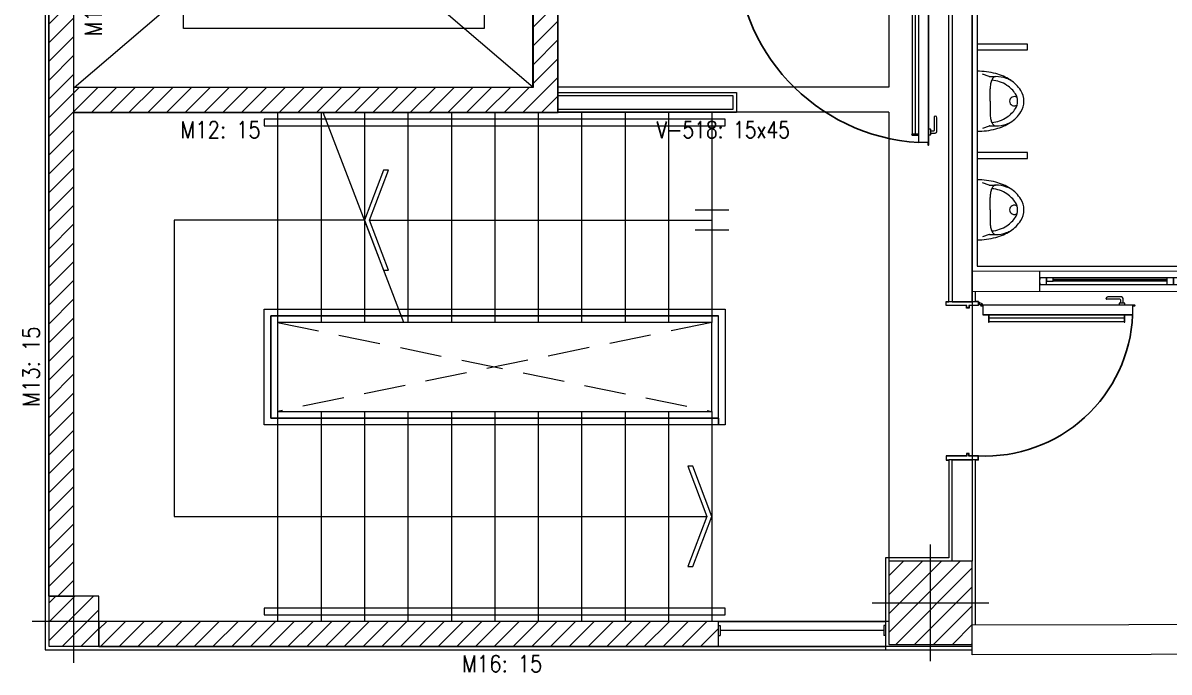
# Model space of a CAD drawing. Header units: millimetres. Extents: x 14 to 290, y 66 to 213.
# Drawn here: x 175.29 to 182.15, y 67.1 to 70.99 of the extents above; entities that cross this region are included whole.
import ezdxf
from ezdxf.enums import TextEntityAlignment as Align

# ---------------------------------------------------------------- set-up
doc = ezdxf.new("R2010")
doc.units = ezdxf.units.MM
for name, pattern in [('HIDDEN', [9.525, 6.35, -3.175]), ('OCASA_TODAS_r08$0$CONTINUA', [0]), ('OCASA_TODAS_r08$0$HIDDEN', [0.375, 0.25, -0.125])]:
    doc.linetypes.add(name, pattern=pattern)
for name, color, linetype, lineweight in [('OCASA_TODAS_r08$0$A_MURO_DE_20', 7, 'Continuous', 20), ('OCASA_TODAS_r08$0$A_VENTANAS', 252, 'Continuous', 20), ('OCASA_TODAS_r08$0$ANTEPECHO', 252, 'Continuous', 20), ('OCASA_TODAS_r08$0$CARP-BARRIDO', 252, 'Continuous', 15), ('OCASA_TODAS_r08$0$CARP-HERRAJES', 252, 'Continuous', 15), ('OCASA_TODAS_r08$0$CARP-HOJA', 252, 'Continuous', 20), ('OCASA_TODAS_r08$0$CARP-MARCO', 252, 'Continuous', 20), ('OCASA_TODAS_r08$0$CARPINTERIA', 252, 'Continuous', 15), ('OCASA_TODAS_r08$0$CGC COLUMNAS', 252, 'Continuous', 20), ('OCASA_TODAS_r08$0$CGC COLUMNAS EJES', 252, 'Continuous', 20), ('OCASA_TODAS_r08$0$CGC COLUMNAS HATCH', 252, 'Continuous', 20), ('OCASA_TODAS_r08$0$CGC TABIQUES', 252, 'Continuous', 20), ('OCASA_TODAS_r08$0$CGC TABIQUES REF', 252, 'Continuous', 20), ('OCASA_TODAS_r08$0$CGC VIGAS', 252, 'HIDDEN', 15), ('OCASA_TODAS_r08$0$CGC VIGAS REF', 252, 'Continuous', 15), ('OCASA_TODAS_r08$0$ESCALERA', 252, 'Continuous', 20), ('OCASA_TODAS_r08$0$HACH MURO', 252, 'Continuous', 15), ('OCASA_TODAS_r08$0$MURO BLOQUE CEMENTO 12', 252, 'Continuous', 20), ('OCASA_TODAS_r08$0$MURO BLOQUE CEMENTO 18', 252, 'Continuous', 20), ('OCASA_TODAS_r08$0$MURO CERAMICO DE 8', 252, 'Continuous', 20), ('OCASA_TODAS_r08$0$MURO HOMIGON', 252, 'Continuous', 20), ('OCASA_TODAS_r08$0$MURO LADRILLO COMUN', 252, 'Continuous', 20), ('OCASA_TODAS_r08$0$PASES ASCENSORES', 252, 'Continuous', 15), ('OCASA_TODAS_r08$0$REVESTIMIENTOS', 252, 'Continuous', 20), ('OCASA_TODAS_r08$0$REVOQUES', 251, 'Continuous', 15), ('OCASA_TODAS_r08$0$SANITARIOS', 251, 'Continuous', 15), ('OCASA_TODAS_r08$0$VENTANAS', 251, 'Continuous', 15), ('OCASA_TODAS_r08$0$VIDRIO', 251, 'Continuous', 20)]:
    doc.layers.add(name, color=color, linetype=linetype, lineweight=lineweight)
doc.styles.add('OCASA_TODAS_r08$0$CYPETXT', font='romans__.ttf', dxfattribs={"height": 0.2})

# ---------------------------------------------------------------- blocks, each defined once
blk = doc.blocks.new('OCASA_TODAS_r08$0$ming')
at = {"layer": 'OCASA_TODAS_r08$0$SANITARIOS', "lineweight": 9}
for p, q in [((0.18, 0), (-0.18, 0)), ((-0.148292, -0.071009), (-0.16245, -0.031955)), ((0.148292, -0.071009), (0.16245, -0.031955)), ((-0.147933, -0.073054), (-0.147933, -0.11)), ((0, -0.077), (-0.073966, -0.077)), ((0, -0.077), (0.073966, -0.077)), ((0.147933, -0.073054), (0.147933, -0.11))]:
    blk.add_line(p, q, dxfattribs=at)
for centre, radius, start, end in [((0.25405, 0), 0.43405, 180, 194.91074), ((-0.25405, 0), 0.43405, 345.08926, 360), ((-0.148743, -0.11), 0.016642, 180, 187.832819), ((0.128842, -0.033341), 0.304479, 194.91074, 212.735226), ((-0.153933, -0.073054), 0.006, 0, 19.926857), ((-0.131922, -0.11), 0.016011, 137.12572, 180), ((0.046986, -0.11), 0.194919, 180, 199.821488), ((-0.104499, -0.13546), 0.053431, 114.04396, 137.12572), ((-0.086104, -0.176691), 0.098579, 100.470176, 114.04396), ((0.054017, -0.075854), 0.18061, 183.431793, 214.22658), ((-0.073966, -0.242369), 0.165369, 90, 100.470176), ((0.073966, -0.242369), 0.165369, 79.529824, 90), ((-0.054017, -0.075854), 0.18061, 325.77342, 356.568207), ((0.086104, -0.176691), 0.098579, 65.95604, 79.529824), ((0.104499, -0.13546), 0.053431, 42.87428, 65.95604), ((-0.128842, -0.033341), 0.304479, 327.264774, 345.08926), ((-0.046986, -0.11), 0.194919, 340.178512, 0), ((0.131922, -0.11), 0.016011, 0, 42.87428), ((0.153933, -0.073054), 0.006, 160.073143, 180), ((0.148743, -0.11), 0.016642, 352.167181, 0), ((0.024024, -0.118277), 0.170511, 199.821488, 209.821096), ((0.049753, -0.084184), 0.210457, 212.735226, 237.205013), ((0.049753, -0.084184), 0.172457, 212.735226, 237.205013), ((0.001163, -0.222422), 0.028943, 92.303811, 214.275205), ((-0.001163, -0.222422), 0.028943, 325.724795, 87.696189), ((-0.049753, -0.084184), 0.172457, 302.794987, 327.264774), ((-0.049753, -0.084184), 0.210457, 302.794987, 327.264774), ((-0.024024, -0.118277), 0.170511, 330.178904, 340.178512), ((0, -0.161399), 0.118601, 237.205013, 270), ((0, -0.161399), 0.080601, 237.205013, 270), ((0, -0.161399), 0.080601, 270, 302.794987), ((0, -0.161399), 0.118601, 270, 302.794987)]:
    blk.add_arc(centre, radius, start, end, dxfattribs=at)
blk = doc.blocks.new('OCASA_TODAS_r08$0$V15 23_06_2014')
for points, elevation in [([(138.933287, 395.940183), (138.973287, 395.940183), (138.973287, 395.960183), (138.933287, 395.960183)], -0.000031), ([(139.653287, 395.920183), (139.693287, 395.920183), (139.693287, 395.960183), (139.653287, 395.960183)], -0.000008), ([(139.693287, 395.920183), (139.733287, 395.920183), (139.733287, 395.960183), (139.693287, 395.960183)], -0.000008), ([(140.413287, 395.920183), (140.453287, 395.920183), (140.453287, 395.960183), (140.413287, 395.960183)], -0.000008)]:
    blk.add_lwpolyline(points, close=True, dxfattribs=dict(elevation=elevation))
at = {"layer": 'OCASA_TODAS_r08$0$CARP-HOJA'}
for p, q in [((138.973287, 395.952683, -0.000008), (139.653287, 395.952683, -0.000008)), ((139.733287, 395.952683, -0.000008), (140.413287, 395.952683, -0.000008)), ((138.973287, 395.942683, -0.000008), (139.653287, 395.942683, -0.000008)), ((139.733287, 395.942683, -0.000008), (140.413287, 395.942683, -0.000008)), ((139.733287, 395.937683, -0.000008), (140.413287, 395.937683, -0.000008)), ((139.733287, 395.927683, -0.000008), (140.413287, 395.927683, -0.000008))]:
    blk.add_line(p, q, dxfattribs=at)
at = {"layer": 'OCASA_TODAS_r08$0$CARPINTERIA', "elevation": -0.000008}
for points in [[(138.893287, 395.930183), (138.893287, 395.920183), (138.933287, 395.920183), (138.933287, 395.960183), (138.893287, 395.960183), (138.893287, 395.950183)], [(140.453287, 395.960183), (138.933287, 395.960183)], [(140.493287, 395.930183), (140.493287, 395.920183), (140.453287, 395.920183), (140.453287, 395.960183), (140.493287, 395.960183), (140.493287, 395.950183)], [(138.933287, 395.920183), (140.453287, 395.920183)]]:
    blk.add_lwpolyline(points, dxfattribs=at)
at = {"layer": 'OCASA_TODAS_r08$0$VIDRIO'}
for p, q in [((138.973287, 395.948933, -0.000008), (139.653287, 395.948933, -0.000008)), ((138.973287, 395.946433, -0.000008), (139.653287, 395.946433, -0.000008)), ((139.733287, 395.948933, -0.000008), (140.413287, 395.948933, -0.000008)), ((139.733287, 395.946433, -0.000008), (140.413287, 395.946433, -0.000008)), ((139.733287, 395.933933, -0.000008), (140.413287, 395.933933, -0.000008)), ((139.733287, 395.931433, -0.000008), (140.413287, 395.931433, -0.000008))]:
    blk.add_line(p, q, dxfattribs=at)
blk = doc.blocks.new('OCASA_TODAS_r08$0$SE 16')
at = {"layer": 'OCASA_TODAS_r08$0$CARP-BARRIDO', "lineweight": -3}
blk.add_arc((-36.41539, -19.636195), 1.16501, 179.476971, 266.48031, dxfattribs=at)
at = {"layer": 'OCASA_TODAS_r08$0$CARP-HERRAJES'}
for p, q in [((-36.486912, -19.685538), (-36.527067, -19.685538)), ((-36.527067, -19.690098), (-36.486912, -19.690098)), ((-36.525375, -19.690098), (-36.525375, -20.748793)), ((-36.505688, -20.748793), (-36.505688, -19.690098)), ((-36.391912, -20.723073), (-36.391912, -20.643073)), ((-36.388912, -20.640073), (-36.387912, -20.640073)), ((-36.377912, -20.732073), (-36.377912, -20.650073)), ((-36.417912, -20.717998), (-36.426912, -20.717998)), ((-36.486912, -20.748793), (-36.527067, -20.748793)), ((-36.527067, -20.753354), (-36.486912, -20.753354)), ((-36.426912, -20.752998), (-36.417912, -20.752998)), ((-36.414912, -20.749998), (-36.414912, -20.720998)), ((-36.414912, -20.728073), (-36.396912, -20.728073)), ((-36.414912, -20.742073), (-36.387912, -20.742073))]:
    blk.add_line(p, q, dxfattribs=at)
for centre, radius, start, end in [((-36.527067, -19.687818), 0.00228, 90, 270), ((-36.388912, -20.643073), 0.003, 90, 180), ((-36.387912, -20.650073), 0.01, 0, 90), ((-36.417912, -20.720998), 0.003, 0, 90), ((-36.527067, -20.751073), 0.00228, 90, 270), ((-36.417912, -20.749998), 0.003, 270, 0), ((-36.396912, -20.723073), 0.005, 270, 0), ((-36.387912, -20.732073), 0.01, 270, 0)]:
    blk.add_arc(centre, radius, start, end, dxfattribs=at)
at = {"layer": 'OCASA_TODAS_r08$0$CARP-HOJA'}
for p, q in [((-36.486912, -20.799008), (-36.486912, -19.654008)), ((-36.486912, -19.654008), (-36.431912, -19.654008)), ((-36.485712, -19.812314), (-36.485712, -19.655208)), ((-36.485712, -19.655208), (-36.430712, -19.655208)), ((-36.431912, -19.654008), (-36.431912, -19.641508)), ((-36.430712, -19.641508), (-36.430712, -19.655208)), ((-36.428112, -19.797314), (-36.428112, -19.641508)), ((-36.426912, -20.811508), (-36.426912, -19.641508)), ((-36.485712, -20.797808), (-36.485712, -19.812314)), ((-36.428112, -20.811508), (-36.428112, -19.797314)), ((-36.431912, -20.799008), (-36.486912, -20.799008)), ((-36.430712, -20.797808), (-36.485712, -20.797808)), ((-36.431912, -20.799008), (-36.431912, -20.811508)), ((-36.430712, -20.797808), (-36.430712, -20.811508))]:
    blk.add_line(p, q, dxfattribs=at)
for centre, radius, start, end in [((-36.429412, -19.641508), 0.0025, 0, 180), ((-36.429412, -19.641508), 0.0013, 0, 180), ((-36.429412, -20.811508), 0.0025, 180, 0), ((-36.429412, -20.811508), 0.0013, 180, 0)]:
    blk.add_arc(centre, radius, start, end, dxfattribs=at)
at = {"layer": 'OCASA_TODAS_r08$0$CARP-MARCO'}
for p, q in [((-37.580351, -19.43236), (-37.605351, -19.43236)), ((-37.605351, -19.43236), (-37.605351, -19.44736)), ((-37.605351, -19.43236), (-37.605351, -19.44896)), ((-37.603751, -19.44896), (-37.605351, -19.44896)), ((-37.581951, -19.43396), (-37.603751, -19.43396)), ((-37.603751, -19.43396), (-37.603751, -19.44736)), ((-37.603751, -19.43396), (-37.603751, -19.44896)), ((-37.581951, -19.55716), (-37.581951, -19.43396)), ((-37.580351, -19.55556), (-37.580351, -19.43236)), ((-36.430351, -19.55556), (-36.430351, -19.43236)), ((-36.430351, -19.43236), (-36.405351, -19.43236)), ((-36.428751, -19.55716), (-36.428751, -19.43396)), ((-36.428751, -19.43396), (-36.406951, -19.43396)), ((-36.406951, -19.43396), (-36.406951, -19.44736)), ((-36.406951, -19.43396), (-36.406951, -19.44896)), ((-36.406951, -19.44896), (-36.405351, -19.44896)), ((-36.405351, -19.43236), (-36.405351, -19.44736)), ((-36.405351, -19.43236), (-36.405351, -19.44896)), ((-37.605351, -19.62556), (-37.605351, -19.60896)), ((-37.603751, -19.60896), (-37.605351, -19.60896)), ((-37.605351, -19.62556), (-37.605351, -19.61056)), ((-37.603751, -19.62396), (-37.603751, -19.60896)), ((-37.603751, -19.62396), (-37.603751, -19.61056)), ((-37.566951, -19.55716), (-37.581951, -19.55716)), ((-37.581951, -19.62396), (-37.581951, -19.56896)), ((-37.581951, -19.56896), (-37.566951, -19.56896)), ((-37.565351, -19.55556), (-37.580351, -19.55556)), ((-37.580351, -19.62556), (-37.580351, -19.57056)), ((-37.580351, -19.57056), (-37.565351, -19.57056)), ((-37.566951, -19.56896), (-37.566951, -19.55716)), ((-37.565351, -19.57056), (-37.565351, -19.55556)), ((-36.445351, -19.57056), (-36.445351, -19.55556)), ((-36.445351, -19.55556), (-36.430351, -19.55556)), ((-36.430351, -19.57056), (-36.445351, -19.57056)), ((-36.443751, -19.56896), (-36.443751, -19.55716)), ((-36.443751, -19.55716), (-36.428751, -19.55716)), ((-36.428751, -19.56896), (-36.443751, -19.56896)), ((-36.430351, -19.62556), (-36.430351, -19.57056)), ((-36.428751, -19.62396), (-36.428751, -19.56896)), ((-36.406951, -19.62396), (-36.406951, -19.60896)), ((-36.406951, -19.60896), (-36.405351, -19.60896)), ((-36.406951, -19.62396), (-36.406951, -19.61056)), ((-36.405351, -19.62556), (-36.405351, -19.60896)), ((-36.405351, -19.62556), (-36.405351, -19.61056)), ((-37.605351, -19.62556), (-37.580351, -19.62556)), ((-37.603751, -19.62396), (-37.581951, -19.62396)), ((-36.405351, -19.62556), (-36.430351, -19.62556)), ((-36.406951, -19.62396), (-36.428751, -19.62396)), ((-36.417071, -19.643831), (-36.426912, -19.652463)), ((-36.420656, -19.644065), (-36.426912, -19.649632)), ((-36.415351, -19.632235), (-36.415351, -19.62556)), ((-36.415351, -19.633663), (-36.415351, -19.62556)), ((-36.413351, -19.637069), (-36.413351, -19.62556))]:
    blk.add_line(p, q, dxfattribs=at)
blk.add_circle((-36.419237, -19.638235), 0.006, dxfattribs=at)
blk = doc.blocks.new('OCASA_TODAS_r08$0$P15 16')
at = {"layer": 'OCASA_TODAS_r08$0$CARP-BARRIDO', "lineweight": -3}
blk.add_arc((-29.559926, 399.49882), 0.884138, 177.393692, 267.420954, dxfattribs=at)
at = {"layer": 'OCASA_TODAS_r08$0$CARP-HERRAJES'}
for p, q in [((-29.599711, 399.479047), (-29.639866, 399.479047)), ((-29.639866, 399.474487), (-29.599711, 399.474487)), ((-29.638174, 399.474487), (-29.638174, 398.665792)), ((-29.618487, 398.665792), (-29.618487, 399.474487)), ((-29.504711, 398.691512), (-29.504711, 398.771512)), ((-29.501711, 398.774512), (-29.500711, 398.774512)), ((-29.530711, 398.696587), (-29.539711, 398.696587)), ((-29.490711, 398.682512), (-29.490711, 398.764512)), ((-29.599711, 398.665792), (-29.639866, 398.665792)), ((-29.639866, 398.661231), (-29.599711, 398.661231)), ((-29.539711, 398.661587), (-29.530711, 398.661587)), ((-29.527711, 398.664587), (-29.527711, 398.693587)), ((-29.527711, 398.686512), (-29.509711, 398.686512)), ((-29.527711, 398.672512), (-29.500711, 398.672512))]:
    blk.add_line(p, q, dxfattribs=at)
for centre, radius, start, end in [((-29.639866, 399.476767), 0.00228, 90, 270), ((-29.501711, 398.771512), 0.003, 90, 180), ((-29.500711, 398.764512), 0.01, 0, 90), ((-29.530711, 398.693587), 0.003, 0, 90), ((-29.639866, 398.663512), 0.00228, 90, 270), ((-29.530711, 398.664587), 0.003, 270, 0), ((-29.509711, 398.691512), 0.005, 270, 0), ((-29.500711, 398.682512), 0.01, 270, 0)]:
    blk.add_arc(centre, radius, start, end, dxfattribs=at)
at = {"layer": 'OCASA_TODAS_r08$0$CARP-HOJA'}
for p, q in [((-29.544711, 399.510577), (-29.544711, 399.523077)), ((-29.543511, 399.523077), (-29.543511, 399.509377)), ((-29.540911, 399.367271), (-29.540911, 399.523077)), ((-29.539711, 398.603077), (-29.539711, 399.523077)), ((-29.599711, 398.615577), (-29.599711, 399.510577)), ((-29.599711, 399.510577), (-29.544711, 399.510577)), ((-29.598511, 399.352271), (-29.598511, 399.509377)), ((-29.598511, 399.509377), (-29.543511, 399.509377)), ((-29.598511, 398.616777), (-29.598511, 399.352271)), ((-29.540911, 398.603077), (-29.540911, 399.367271)), ((-29.544711, 398.615577), (-29.599711, 398.615577)), ((-29.543511, 398.616777), (-29.598511, 398.616777)), ((-29.544711, 398.615577), (-29.544711, 398.603077)), ((-29.543511, 398.616777), (-29.543511, 398.603077))]:
    blk.add_line(p, q, dxfattribs=at)
for centre, radius, start, end in [((-29.542211, 399.523077), 0.0025, 0, 180), ((-29.542211, 399.523077), 0.0013, 0, 180), ((-29.542211, 398.603077), 0.0025, 180, 0), ((-29.542211, 398.603077), 0.0013, 180, 0)]:
    blk.add_arc(centre, radius, start, end, dxfattribs=at)
at = {"layer": 'OCASA_TODAS_r08$0$CARP-MARCO'}
for p, q in [((-30.44315, 399.732225), (-30.46815, 399.732225)), ((-30.46815, 399.732225), (-30.46815, 399.717225)), ((-30.46815, 399.732225), (-30.46815, 399.715625)), ((-30.44475, 399.730625), (-30.46655, 399.730625)), ((-30.46655, 399.730625), (-30.46655, 399.717225)), ((-30.46655, 399.730625), (-30.46655, 399.715625)), ((-30.44475, 399.607425), (-30.44475, 399.730625)), ((-30.44315, 399.609025), (-30.44315, 399.732225)), ((-29.54315, 399.609025), (-29.54315, 399.732225)), ((-29.54315, 399.732225), (-29.51815, 399.732225)), ((-29.54155, 399.607425), (-29.54155, 399.730625)), ((-29.54155, 399.730625), (-29.51975, 399.730625)), ((-29.51975, 399.730625), (-29.51975, 399.717225)), ((-29.51975, 399.730625), (-29.51975, 399.715625)), ((-29.51815, 399.732225), (-29.51815, 399.717225)), ((-29.51815, 399.732225), (-29.51815, 399.715625)), ((-30.46655, 399.715625), (-30.46815, 399.715625)), ((-29.51975, 399.715625), (-29.51815, 399.715625)), ((-30.42975, 399.607425), (-30.44475, 399.607425)), ((-30.44475, 399.540625), (-30.44475, 399.595625)), ((-30.44475, 399.595625), (-30.42975, 399.595625)), ((-30.42815, 399.609025), (-30.44315, 399.609025)), ((-30.44315, 399.539025), (-30.44315, 399.594025)), ((-30.44315, 399.594025), (-30.42815, 399.594025)), ((-30.42975, 399.595625), (-30.42975, 399.607425)), ((-30.42815, 399.594025), (-30.42815, 399.609025)), ((-29.55815, 399.594025), (-29.55815, 399.609025)), ((-29.55815, 399.609025), (-29.54315, 399.609025)), ((-29.54315, 399.594025), (-29.55815, 399.594025)), ((-29.55655, 399.595625), (-29.55655, 399.607425)), ((-29.55655, 399.607425), (-29.54155, 399.607425)), ((-29.54155, 399.595625), (-29.55655, 399.595625)), ((-29.54315, 399.539025), (-29.54315, 399.594025)), ((-29.54155, 399.540625), (-29.54155, 399.595625)), ((-30.46815, 399.539025), (-30.46815, 399.555625)), ((-30.46655, 399.555625), (-30.46815, 399.555625)), ((-30.46815, 399.539025), (-30.46815, 399.554025)), ((-30.46815, 399.539025), (-30.44315, 399.539025)), ((-30.46655, 399.540625), (-30.46655, 399.555625)), ((-30.46655, 399.540625), (-30.46655, 399.554025)), ((-30.46655, 399.540625), (-30.44475, 399.540625)), ((-29.51815, 399.539025), (-29.54315, 399.539025)), ((-29.51975, 399.540625), (-29.54155, 399.540625)), ((-29.52987, 399.520754), (-29.539711, 399.512122)), ((-29.533454, 399.52052), (-29.539711, 399.514953)), ((-29.52815, 399.53235), (-29.52815, 399.539025)), ((-29.52815, 399.530922), (-29.52815, 399.539025)), ((-29.52615, 399.527516), (-29.52615, 399.539025)), ((-29.51975, 399.540625), (-29.51975, 399.555625)), ((-29.51975, 399.555625), (-29.51815, 399.555625)), ((-29.51975, 399.540625), (-29.51975, 399.554025)), ((-29.51815, 399.539025), (-29.51815, 399.555625)), ((-29.51815, 399.539025), (-29.51815, 399.554025))]:
    blk.add_line(p, q, dxfattribs=at)
blk.add_circle((-29.532036, 399.52635), 0.006, dxfattribs=at)
blk = doc.blocks.new('OCASA_TODAS_r08$0$EJES_DE_LA_COLUMNA')
at = {"layer": 'OCASA_TODAS_r08$0$CGC COLUMNAS EJES'}
for p, q in [((0, -0.5), (0, 0.5)), ((-0.5, 0), (0.5, 0))]:
    blk.add_line(p, q, dxfattribs=at)
blk = doc.blocks.new('OCASA_TODAS_r08$0$Estructura 2P para Arquitectura')
at = {"layer": 'OCASA_TODAS_r08$0$HACH MURO'}
h = blk.add_hatch(dxfattribs=at)
h.set_pattern_fill('ANSI31', color=256, scale=0.025, style=0)
h.set_pattern_definition([(45, (245.447346, 290.61257), (-0.0561266, 0.0561266), [])])
h.paths.add_polyline_path([(-1.2283, 284.7273), (-1.3783, 284.7273), (-1.3783, 282.2923), (-4.1282, 282.2922), (-4.1282, 284.7273), (-4.2782, 284.7273), (-4.2782, 282.2922), (-4.2782, 279.2456), (-4.1282, 279.2459), (-4.1282, 282.1422), (-1.2283, 282.1423)])
h = blk.add_hatch(dxfattribs=at)
h.set_pattern_fill('ANSI31', color=256, scale=0.025, style=0)
h.set_pattern_definition([(45, (245.447346, 329.00809), (-0.0561266, 0.0561266), [])])
h.paths.add_polyline_path([(-0.2686, 279.0955), (-3.9782, 279.0956), (-3.9782, 278.9606), (-3.9782, 278.9456), (-0.2686, 278.9455)])
at = {"layer": 'OCASA_TODAS_r08$0$CGC COLUMNAS'}
for points in [[(0.75, 278.9568), (1.25, 278.9568), (1.25, 279.4568), (0.75, 279.4568), (0.75, 278.9568)], [(0.75, 278.9568), (1.25, 278.9568), (1.25, 279.4568), (0.75, 279.4568), (0.75, 278.9568)], [(0.75, 278.9568), (1.25, 278.9568), (1.25, 279.4568), (0.75, 279.4568), (0.75, 278.9568)], [(0.75, 278.9568), (1.25, 278.9568), (1.25, 279.4568), (0.75, 279.4568), (0.75, 278.9568)], [(-4.2779, 278.9469), (-3.9779, 278.9469), (-3.9779, 279.2469), (-4.2779, 279.2469), (-4.2779, 278.9469)], [(-4.2779, 278.9469), (-3.9779, 278.9469), (-3.9779, 279.2469), (-4.2779, 279.2469), (-4.2779, 278.9469)], [(-4.2779, 278.9469), (-3.9779, 278.9469), (-3.9779, 279.2469), (-4.2779, 279.2469), (-4.2779, 278.9469)], [(-4.2779, 278.9469), (-3.9779, 278.9469), (-3.9779, 279.2469), (-4.2779, 279.2469), (-4.2779, 278.9469)]]:
    blk.add_lwpolyline(points, close=True, dxfattribs=at)
at = {"layer": 'OCASA_TODAS_r08$0$CGC COLUMNAS HATCH'}
for p, q in [((0.75, 279.0284, 0), (1.1783, 279.4568, 0)), ((0.75, 279.2547, 0), (0.9521, 279.4568, 0)), ((0.75, 279.3679, 0), (0.8389, 279.4568, 0)), ((0.75, 279.1416, 0), (1.0652, 279.4568, 0)), ((0.75, 279.0284, 0), (1.1783, 279.4568, 0)), ((0.75, 279.2547, 0), (0.9521, 279.4568, 0)), ((0.75, 279.3679, 0), (0.8389, 279.4568, 0)), ((0.75, 279.1416, 0), (1.0652, 279.4568, 0)), ((0.7915, 278.9568, 0), (1.25, 279.4153, 0)), ((0.7915, 278.9568, 0), (1.25, 279.4153, 0)), ((-4.2779, 278.9785, 0), (-4.0096, 279.2469, 0)), ((-4.2779, 279.2048, 0), (-4.2359, 279.2469, 0)), ((-4.2779, 279.0917, 0), (-4.1228, 279.2469, 0)), ((-4.2779, 278.9785, 0), (-4.0096, 279.2469, 0)), ((-4.2779, 279.2048, 0), (-4.2359, 279.2469, 0)), ((-4.2779, 279.0917, 0), (-4.1228, 279.2469, 0)), ((0.9046, 278.9568, 0), (1.25, 279.3022, 0)), ((0.9046, 278.9568, 0), (1.25, 279.3022, 0)), ((1.0178, 278.9568, 0), (1.25, 279.189, 0)), ((1.0178, 278.9568, 0), (1.25, 279.189, 0)), ((-4.1965, 278.9469, 0), (-3.9779, 279.1654, 0)), ((-4.1965, 278.9469, 0), (-3.9779, 279.1654, 0)), ((-4.0833, 278.9469, 0), (-3.9779, 279.0523, 0)), ((-4.0833, 278.9469, 0), (-3.9779, 279.0523, 0)), ((1.1309, 278.9568, 0), (1.25, 279.0759, 0)), ((1.1309, 278.9568, 0), (1.25, 279.0759, 0)), ((1.244, 278.9568, 0), (1.25, 278.9628, 0)), ((1.244, 278.9568, 0), (1.25, 278.9628, 0))]:
    blk.add_line(p, q, dxfattribs=at)
at = {"layer": 'OCASA_TODAS_r08$0$CGC TABIQUES'}
for p, q in [((-4.2779, 279.2469, 0), (-4.2779, 284.7296, 0)), ((-4.2779, 279.2469, 0), (-4.2779, 284.7296, 0)), ((-4.1279, 279.2469, 0), (-4.1279, 284.7296, 0)), ((-4.1279, 279.2469, 0), (-4.1279, 284.7296, 0)), ((-1.381, 282.2944, 0), (-1.381, 284.7296, 0)), ((-1.381, 282.2944, 0), (-1.381, 284.7296, 0)), ((-1.231, 282.1444, 0), (-1.231, 284.7296, 0)), ((-1.231, 282.1444, 0), (-1.231, 284.7296, 0)), ((-4.1279, 282.2944, 0), (-1.381, 282.2944, 0)), ((-4.1279, 282.2944, 0), (-1.381, 282.2944, 0)), ((-4.1279, 282.1444, 0), (-1.231, 282.1444, 0)), ((-4.1279, 282.1444, 0), (-1.231, 282.1444, 0)), ((-3.9779, 279.0969, 0), (0.75, 279.0969, 0)), ((-3.9779, 279.0969, 0), (0.75, 279.0969, 0))]:
    blk.add_line(p, q, dxfattribs=at)
blk.add_lwpolyline([(-3.9779, 278.9469), (1.25, 278.9469), (1.25, 278.9568)], dxfattribs=at)
blk.add_lwpolyline([(-3.9779, 278.9469), (1.25, 278.9469), (1.25, 278.9568)], dxfattribs=at)
at = {"layer": 'OCASA_TODAS_r08$0$CGC VIGAS', "lineweight": 9}
for p, q in [((1.2498, 286.2615, 0), (1.25, 279.4568, 0)), ((1.2498, 286.2615, 0), (1.25, 279.4568, 0)), ((0.7498, 284.5796, 0), (0.7499, 282.2944, 0)), ((0.7498, 284.5796, 0), (0.7499, 282.2944, 0)), ((0.7499, 282.2944, 0), (-1.231, 282.2944, 0)), ((0.7499, 282.2944, 0), (-1.231, 282.2944, 0)), ((0.7499, 282.1444, 0), (-1.231, 282.1444, 0)), ((0.7499, 282.1444, 0), (-1.231, 282.1444, 0)), ((0.7499, 282.1444, 0), (0.75, 279.4568, 0)), ((0.7499, 282.1444, 0), (0.75, 279.4568, 0))]:
    blk.add_line(p, q, dxfattribs=at)
at = {"layer": 'OCASA_TODAS_r08$0$CGC COLUMNAS EJES'}
for p, xscale, yscale in [((1, 279.2068, 0), 0.7, 0.7), ((1, 279.2068, 0), 0.7, 0.7), ((-4.1279, 279.0969, 0), 0.5, 0.5), ((-4.1279, 279.0969, 0), 0.5, 0.5)]:
    blk.add_blockref('OCASA_TODAS_r08$0$EJES_DE_LA_COLUMNA', p, dxfattribs=dict(at, xscale=xscale, yscale=yscale))
at = {"layer": 'OCASA_TODAS_r08$0$CGC VIGAS REF', "style": 'OCASA_TODAS_r08$0$CYPETXT', "width": 0.821201}
blk.add_text('V-518: 15x45', height=0.1, dxfattribs=at).set_placement((-0.2405, 282.0394, 0), align=Align.MIDDLE_CENTER)
blk.add_text('V-518: 15x45', height=0.1, dxfattribs=at).set_placement((-0.2405, 282.0394, 0), align=Align.MIDDLE_CENTER)

msp = doc.modelspace()

# ---------------------------------------------------------------- linework, layer by layer
at = {"layer": 'OCASA_TODAS_r08$0$A_MURO_DE_20'}
for p, q in [((179.457, 67.3776), (179.467, 67.3776)), ((179.467, 67.3776), (179.467, 67.3176)), ((180.447, 67.3777), (180.447, 67.3177)), ((180.457, 67.3777), (180.447, 67.3777)), ((179.457, 67.3176), (179.467, 67.3176)), ((180.457, 67.3177), (180.447, 67.3177))]:
    msp.add_line(p, q, dxfattribs=at)
at = {"layer": 'OCASA_TODAS_r08$0$A_VENTANAS'}
msp.add_line((180.447, 67.3476), (179.467, 67.3476), dxfattribs=at)
at = {"layer": 'OCASA_TODAS_r08$0$ANTEPECHO'}
for p, q in [((179.4572, 67.4026), (180.4573, 67.4026)), ((179.457, 67.2526), (180.4572, 67.2526))]:
    msp.add_line(p, q, dxfattribs=at)
at = {"layer": 'OCASA_TODAS_r08$0$ESCALERA'}
msp.add_line((177.3676, 69.8057), (179.4175, 69.8057), dxfattribs=at)
at = {"layer": 'OCASA_TODAS_r08$0$ESCALERA', "linetype": 'OCASA_TODAS_r08$0$CONTINUA'}
for points in [[(177.1052, 70.4092), (176.7375, 70.4092), (176.7375, 70.3692), (177.1206, 70.3692)], [(176.8175, 70.4493), (176.8175, 69.1921)], [(177.0775, 70.4493), (177.0775, 69.1921)], [(177.3375, 69.8057), (176.1975, 69.8057), (176.1975, 68.0312), (179.3874, 68.0312)], [(177.3375, 69.8057), (177.3375, 69.1921)], [(177.5582, 69.2321), (176.7775, 69.2321), (176.7775, 68.6198), (179.4575, 68.6198), (179.4575, 68.5798), (176.7375, 68.5798), (176.7375, 69.2721), (177.5428, 69.2721)], [(179.4575, 68.6198), (176.7775, 68.6198), (176.7775, 69.2321), (177.5582, 69.2321)], [(177.5736, 69.1921), (176.8175, 69.1921), (176.8175, 68.6598), (179.4175, 68.6598)], [(176.8175, 68.6598), (176.8175, 67.4026)], [(177.0775, 68.6598), (177.0775, 67.4026)], [(177.3375, 68.6598), (177.3375, 67.4026)], [(177.5975, 68.6598), (177.5975, 67.4026)], [(177.8575, 68.6598), (177.8575, 67.4026)], [(178.1175, 68.6598), (178.1175, 67.4026)], [(178.3775, 68.6598), (178.3775, 67.4026)], [(178.6375, 68.6598), (178.6375, 67.4026)], [(178.8975, 68.6598), (178.8975, 67.4026)], [(179.1575, 68.6598), (179.1575, 67.4026)]]:
    msp.add_lwpolyline(points, dxfattribs=at)
at = {"layer": 'OCASA_TODAS_r08$0$ESCALERA'}
for points in [[(177.5736, 69.1921), (177.0898, 70.4492)], [(177.1206, 70.3692), (179.4975, 70.3692), (179.4975, 70.4092), (177.1052, 70.4092)], [(177.3375, 70.4493), (177.3375, 69.8057)], [(177.5975, 70.4493), (177.5975, 69.1921)], [(177.8575, 70.4493), (177.8575, 69.1921)], [(178.1175, 70.4493), (178.1175, 69.1921)], [(178.3775, 70.4493), (178.3775, 69.1921)], [(178.6375, 70.4493), (178.6375, 69.1921)], [(178.8975, 70.4493), (178.8975, 69.1921)], [(179.1575, 70.4493), (179.1575, 69.1921)], [(179.4175, 70.4493), (179.4175, 69.1921)], [(179.5175, 69.8657), (179.3175, 69.8657)], [(179.5175, 69.7457), (179.3175, 69.7457)], [(177.5428, 69.2721), (179.4975, 69.2721), (179.4975, 69.2321), (179.4975, 68.5798), (179.4575, 68.5798), (179.4575, 69.2321), (177.5582, 69.2321)], [(177.5582, 69.2321), (179.4575, 69.2321)], [(179.4175, 69.1921), (177.5736, 69.1921)], [(179.4175, 68.6598), (179.4175, 69.1921)], [(179.4175, 68.6598), (179.4175, 67.4026)]]:
    msp.add_lwpolyline(points, dxfattribs=at)
msp.add_lwpolyline([(177.3676, 69.8056), (177.4816, 70.1055), (177.4516, 70.1055), (177.3375, 69.8057), (177.4514, 69.5057), (177.4814, 69.5057)], close=True, dxfattribs=at)
at = {"layer": 'OCASA_TODAS_r08$0$ESCALERA', "linetype": 'OCASA_TODAS_r08$0$HIDDEN'}
for points in [[(179.4175, 69.1921), (176.8175, 68.6598)], [(176.8175, 69.1921), (179.4175, 68.6598)]]:
    msp.add_lwpolyline(points, dxfattribs=at)
at = {"layer": 'OCASA_TODAS_r08$0$ESCALERA', "linetype": 'OCASA_TODAS_r08$0$CONTINUA'}
for points in [[(179.3874, 68.0312), (179.2734, 67.7313), (179.3034, 67.7313), (179.4175, 68.0312), (179.3036, 68.3312), (179.2736, 68.3312)], [(179.4975, 67.4826), (176.7375, 67.4826), (176.7375, 67.4426), (179.4975, 67.4426)]]:
    msp.add_lwpolyline(points, close=True, dxfattribs=at)
at = {"layer": 'OCASA_TODAS_r08$0$MURO BLOQUE CEMENTO 12'}
msp.add_line((181.3804, 69.3793), (181.3804, 69.4993), dxfattribs=at)
msp.add_lwpolyline([(180.9754, 69.3794), (196.9798, 69.377), (196.9798, 69.497), (180.9754, 69.4994)], dxfattribs=at)
at = {"layer": 'OCASA_TODAS_r08$0$MURO BLOQUE CEMENTO 18'}
msp.add_lwpolyline([(180.9758, 67.2026), (180.9758, 67.3826), (188.4747, 67.3969), (188.4747, 67.2169), (180.9758, 67.2026)], dxfattribs=at)
at = {"layer": 'OCASA_TODAS_r08$0$MURO CERAMICO DE 8'}
msp.add_lwpolyline([(178.4978, 70.4693), (179.5443, 70.4693), (179.5443, 70.5493), (178.4978, 70.5493)], dxfattribs=at)
at = {"layer": 'OCASA_TODAS_r08$0$MURO HOMIGON'}
msp.add_lwpolyline([(175.5975, 67.5529), (175.5975, 70.4492), (178.4975, 70.4493), (178.4975, 73.0344), (178.3475, 73.0344), (178.3475, 70.5993), (175.5975, 70.5992), (175.5975, 73.0344), (175.4475, 73.0344), (175.4475, 70.5992), (175.4475, 67.5526), (175.5975, 67.5526)], dxfattribs=at)
msp.add_lwpolyline([(179.4572, 67.4026), (175.7475, 67.4026), (175.7475, 67.2526), (179.4572, 67.2526)], close=True, dxfattribs=at)
at = {"layer": 'OCASA_TODAS_r08$0$MURO LADRILLO COMUN'}
msp.add_lwpolyline([(180.8554, 74.3176), (180.8554, 69.3168), (180.9754, 69.3168), (180.9754, 74.3176)], dxfattribs=at)
msp.add_lwpolyline([(180.9754, 67.7626), (180.8554, 67.7626), (180.8554, 68.37), (180.9754, 68.37)], close=True, dxfattribs=at)
at = {"layer": 'OCASA_TODAS_r08$0$PASES ASCENSORES'}
for p, q in [((178.3475, 70.5993), (175.5975, 72.9544)), ((175.6005, 70.5993), (178.3475, 72.9544))]:
    msp.add_line(p, q, dxfattribs=at)
msp.add_lwpolyline([(176.2545, 72.7521), (178.0545, 72.7521), (178.0545, 70.9521), (176.2545, 70.9521)], close=True, dxfattribs=at)
at = {"layer": 'OCASA_TODAS_r08$0$REVESTIMIENTOS'}
msp.add_lwpolyline([(183.2844, 74.0876), (183.2844, 74.2876), (181.0054, 74.2876), (181.0054, 71.8451), (181.5554, 71.8451), (181.5554, 71.5051), (181.0054, 71.5051), (181.0054, 69.5294), (184.622, 69.5294), (184.622, 71.312), (183.2844, 71.312), (183.2844, 73.1408)], dxfattribs=at)
at = {"layer": 'OCASA_TODAS_r08$0$REVOQUES'}
for points in [[(180.9954, 69.3168), (180.8354, 69.3168), (180.8354, 71.4593), (180.7352, 71.4593), (180.7352, 71.6193)], [(175.426, 71.1624), (175.426, 67.2326), (180.9758, 67.2326)], [(178.4978, 70.5693), (179.5643, 70.5693), (179.5643, 70.4493), (178.4978, 70.4493)], [(180.9954, 69.3168), (180.9954, 69.3794)], [(180.9954, 68.37), (180.8354, 68.37), (180.8354, 67.7826), (180.4572, 67.7826), (180.4572, 67.2326), (180.9758, 67.2326)], [(180.9954, 67.3826), (180.9954, 67.3826), (180.9954, 68.37)]]:
    msp.add_lwpolyline(points, dxfattribs=at)
at = {"layer": 'OCASA_TODAS_r08$0$SANITARIOS'}
for points in [[(181.0054, 70.8247), (181.3054, 70.8247), (181.3054, 70.8597), (181.0054, 70.8597), (181.0054, 70.8247)], [(181.0054, 70.1747), (181.3054, 70.1747), (181.3054, 70.2097), (181.0054, 70.2097), (181.0054, 70.1747)]]:
    msp.add_lwpolyline(points, dxfattribs=at)

# ---------------------------------------------------------------- block references
at = {"color": 163, "true_color": 0x7d8ab6}
msp.add_blockref('OCASA_TODAS_r08$0$Estructura 2P para Arquitectura', (179.7257, -211.693), dxfattribs=at)
at = {"layer": 'OCASA_TODAS_r08$0$CARPINTERIA'}
msp.add_blockref('OCASA_TODAS_r08$0$SE 16', (217.1422, 91.0683), dxfattribs=at)
at = {"layer": 'OCASA_TODAS_r08$0$CARPINTERIA', "rotation": 90}
msp.add_blockref('OCASA_TODAS_r08$0$P15 16', (580.5511, 98.8366), dxfattribs=at)
at = {"layer": 'OCASA_TODAS_r08$0$SANITARIOS', "rotation": 90}
for p in [(181.0054, 70.5172), (181.0054, 69.8672)]:
    msp.add_blockref('OCASA_TODAS_r08$0$ming', p, dxfattribs=at)
at = {"layer": 'OCASA_TODAS_r08$0$VENTANAS'}
msp.add_blockref('OCASA_TODAS_r08$0$V15 23_06_2014', (42.4871, -326.5013, 0), dxfattribs=at)

# ---------------------------------------------------------------- texts
at = {"layer": 'OCASA_TODAS_r08$0$CGC TABIQUES REF', "style": 'OCASA_TODAS_r08$0$CYPETXT', "width": 0.863438}
for s, p in [('M14: 15', (175.7143, 71.1462, 0)), ('M14: 15', (175.7143, 71.1462, 0)), ('M13: 15', (175.3428, 68.9277, 0)), ('M13: 15', (175.3428, 68.9277, 0))]:
    msp.add_text(s, height=0.1, rotation=90, dxfattribs=at).set_placement(p, align=Align.MIDDLE_CENTER)
for s, p in [('M12: 15', (176.476, 70.3465, 0)), ('M12: 15', (176.476, 70.3465, 0)), ('M16: 15', (178.1618, 67.1489, 0)), ('M16: 15', (178.1618, 67.1489, 0))]:
    msp.add_text(s, height=0.1, dxfattribs=at).set_placement(p, align=Align.MIDDLE_CENTER)

doc.saveas('drawing.dxf')
